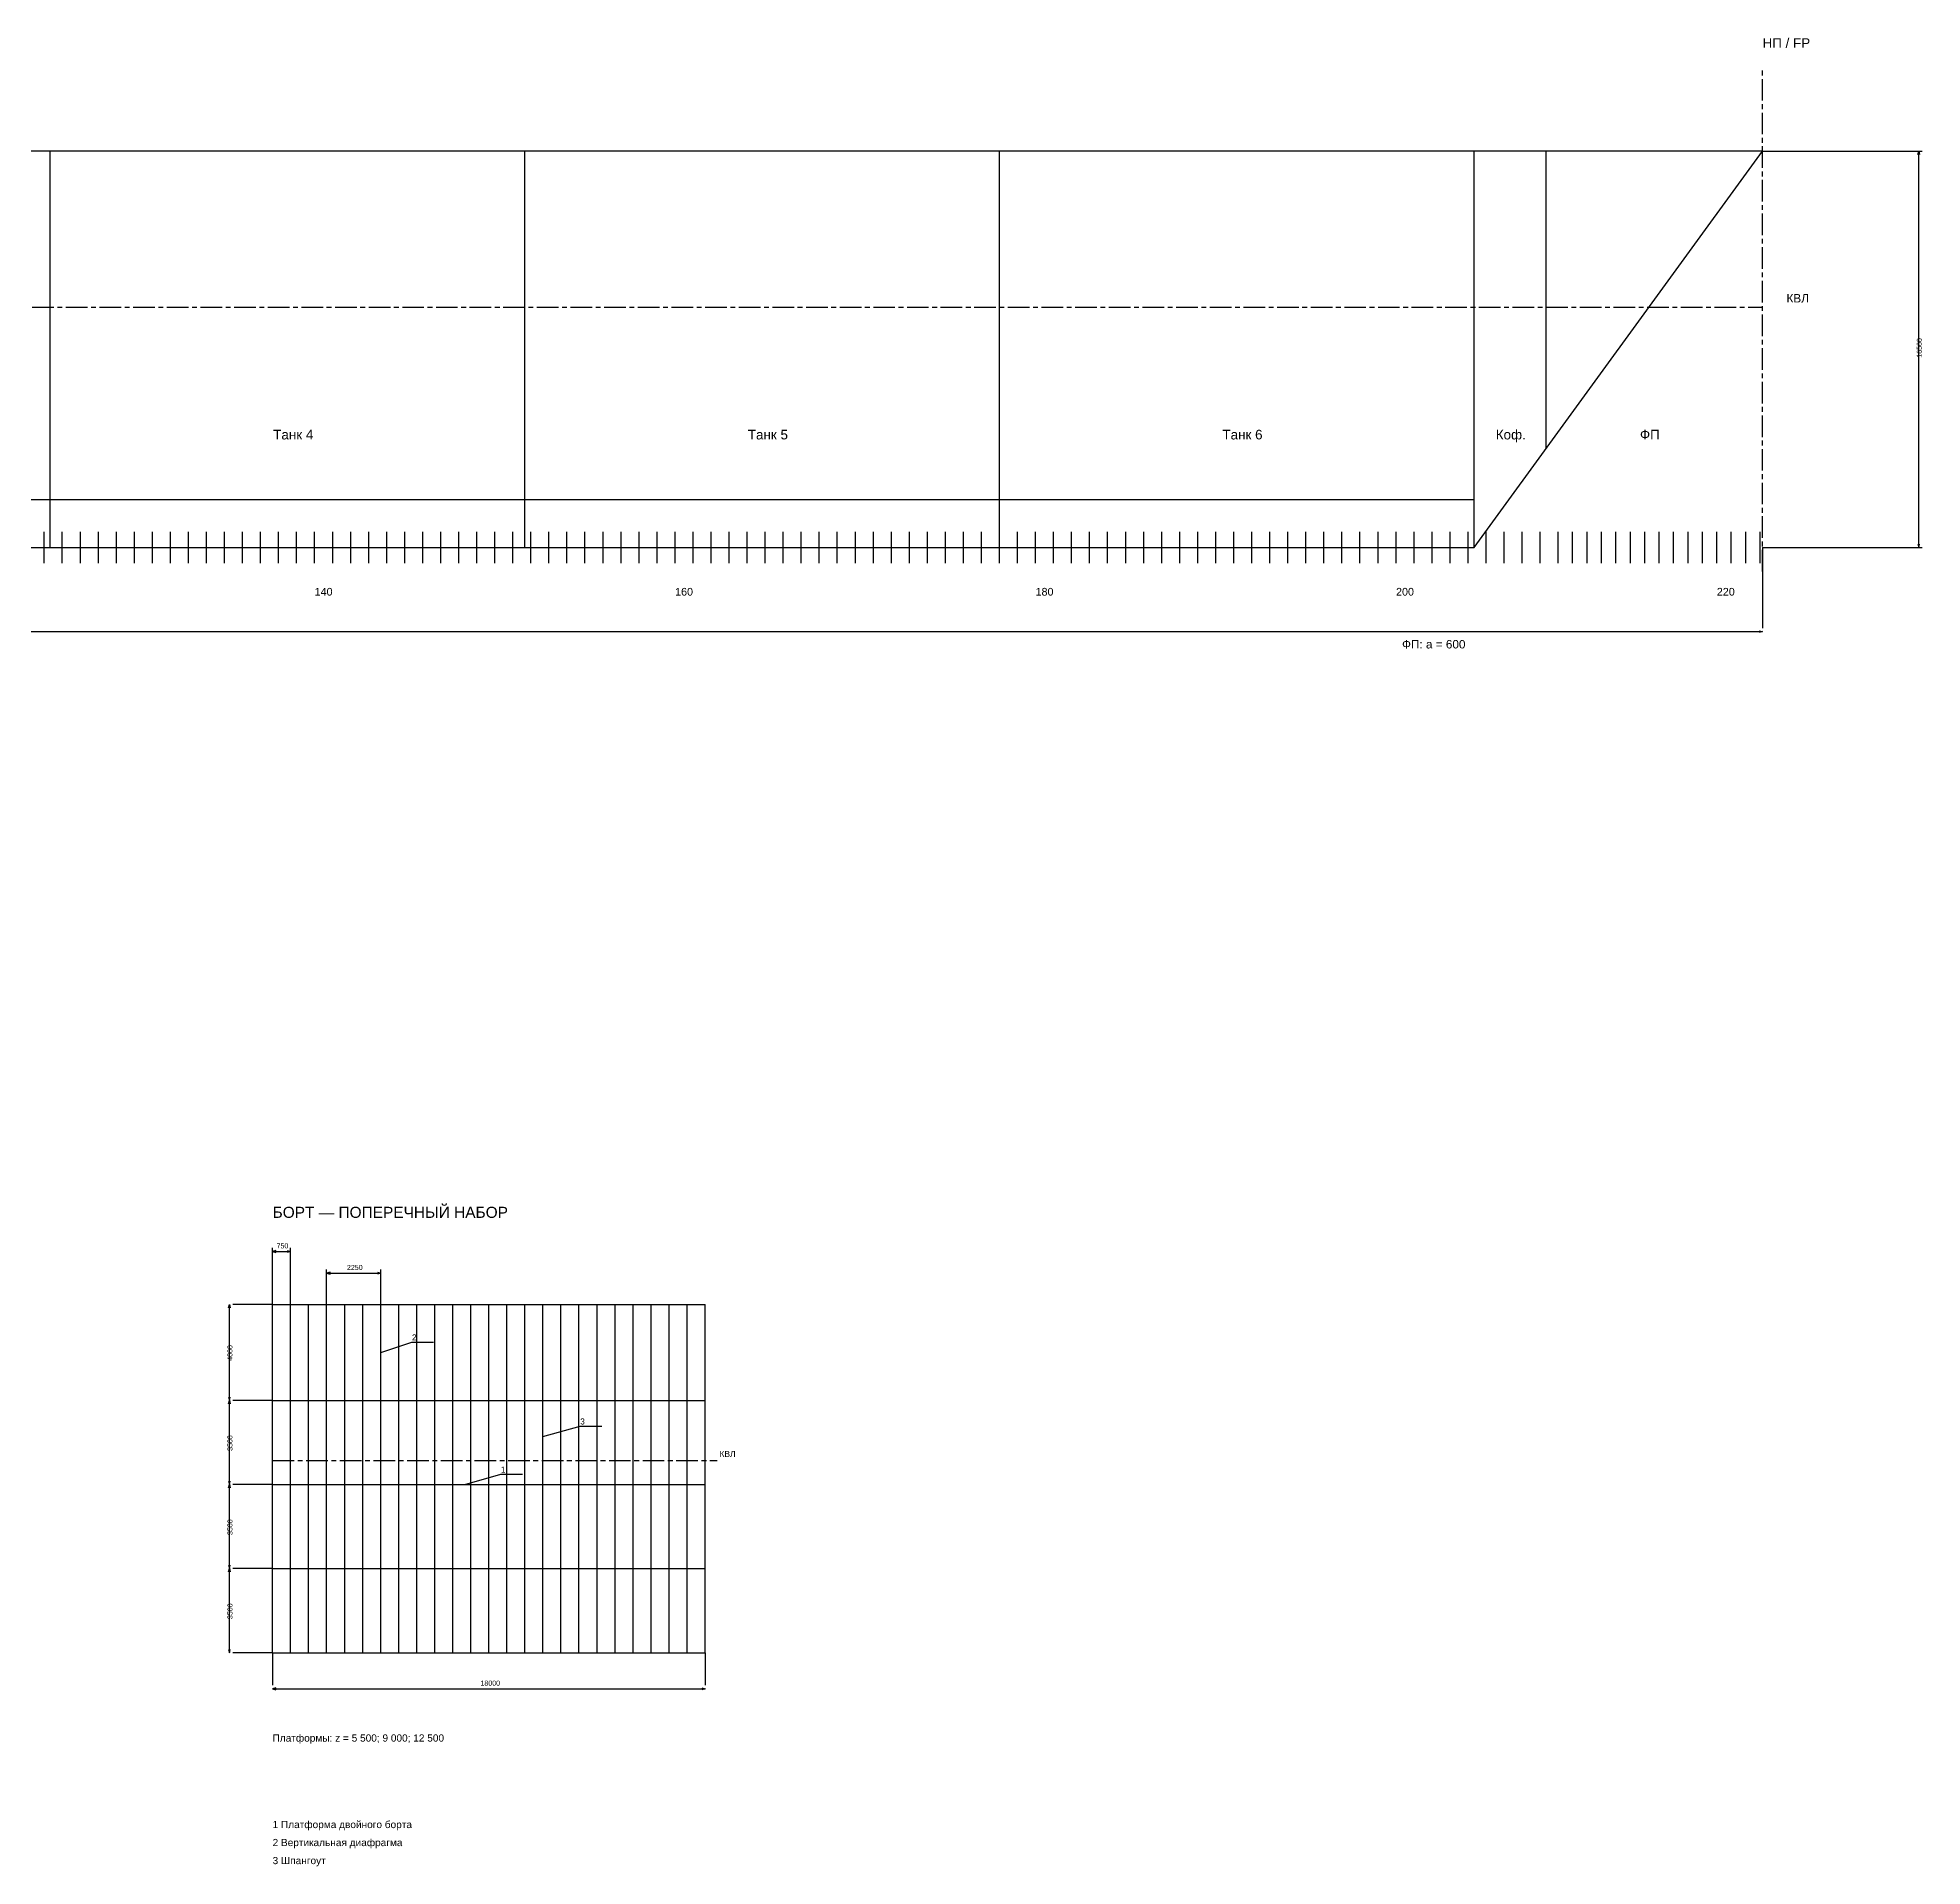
# Model space of a CAD drawing. Header units: millimetres. Extents: x -5500 to 169650, y -17240 to 192034.
# Drawn here: x 91225 to 169650, y 94110 to 170221 of the extents above; entities that cross this region are included whole.
import ezdxf

# ---------------------------------------------------------------- set-up
doc = ezdxf.new("R2010")
doc.units = ezdxf.units.MM
doc.linetypes.add('AXIS22', pattern=[1400, 900, -150, 200, -150])
for name, color, linetype in [('ARR_LONG_CENTER', 30, 'AXIS22'), ('ARR_LONG_DIM', 2, 'Continuous'), ('ARR_LONG_HULL', 4, 'Continuous'), ('ARR_LONG_MEMBER', 4, 'Continuous'), ('ARR_LONG_TEXT', 7, 'Continuous'), ('ARR_SIDE_CENTER', 30, 'AXIS22'), ('ARR_SIDE_DIM', 2, 'Continuous'), ('ARR_SIDE_HULL', 4, 'Continuous'), ('ARR_SIDE_MEMBER', 4, 'Continuous'), ('ARR_SIDE_SEAM', 7, 'Continuous'), ('ARR_SIDE_TEXT', 7, 'Continuous')]:
    doc.layers.add(name, color=color, linetype=linetype)
doc.styles.add('RU', font='arial.ttf')

msp = doc.modelspace()

# ---------------------------------------------------------------- linework, layer by layer
at = {"layer": 'ARR_LONG_CENTER'}
for p, q in [((163000, 148000), (163000, 169000)), ((0, 159000), (163000, 159000))]:
    msp.add_line(p, q, dxfattribs=at)
at = {"layer": 'ARR_LONG_DIM'}
for p, q in [((163000, 165500), (169650, 165500)), ((169500, 149000), (169500, 165500)), ((163000, 149000), (163000, 145650)), ((163000, 149000), (169650, 149000)), ((0, 145500), (163000, 145500))]:
    msp.add_line(p, q, dxfattribs=at)
for points in [[(169460, 165360), (169500, 165500), (169540, 165360)], [(169460, 149140), (169500, 149000), (169540, 149140)], [(162860, 145540), (163000, 145500), (162860, 145460)]]:
    msp.add_lwpolyline(points, dxfattribs=at)
at = {"layer": 'ARR_LONG_HULL'}
for p, q in [((91750, 149000), (91750, 165500)), ((111500, 149000), (111500, 165500)), ((131250, 149000), (131250, 165500)), ((151000, 149000), (151000, 165500)), ((154000, 153125), (154000, 165500)), ((9000, 151000), (151000, 151000))]:
    msp.add_line(p, q, dxfattribs=at)
msp.add_lwpolyline([(0, 163000), (9000, 149000), (151000, 149000), (163000, 165500), (0, 165500), (0, 163000)], dxfattribs=at)
at = {"layer": 'ARR_LONG_MEMBER'}
for p, q in [((91500, 148350), (91500, 149650)), ((92250, 148350), (92250, 149650)), ((93000, 148350), (93000, 149650)), ((93750, 148350), (93750, 149650)), ((94500, 148350), (94500, 149650)), ((95250, 148350), (95250, 149650)), ((96000, 148350), (96000, 149650)), ((96750, 148350), (96750, 149650)), ((97500, 148350), (97500, 149650)), ((98250, 148350), (98250, 149650)), ((99000, 148350), (99000, 149650)), ((99750, 148350), (99750, 149650)), ((100500, 148350), (100500, 149650)), ((101250, 148350), (101250, 149650)), ((102000, 148350), (102000, 149650)), ((102750, 148350), (102750, 149650)), ((103500, 148350), (103500, 149650)), ((104250, 148350), (104250, 149650)), ((105000, 148350), (105000, 149650)), ((105750, 148350), (105750, 149650)), ((106500, 148350), (106500, 149650)), ((107250, 148350), (107250, 149650)), ((108000, 148350), (108000, 149650)), ((108750, 148350), (108750, 149650)), ((109500, 148350), (109500, 149650)), ((110250, 148350), (110250, 149650)), ((111000, 148350), (111000, 149650)), ((111750, 148350), (111750, 149650)), ((112500, 148350), (112500, 149650)), ((113250, 148350), (113250, 149650)), ((114000, 148350), (114000, 149650)), ((114750, 148350), (114750, 149650)), ((115500, 148350), (115500, 149650)), ((116250, 148350), (116250, 149650)), ((117000, 148350), (117000, 149650)), ((117750, 148350), (117750, 149650)), ((118500, 148350), (118500, 149650)), ((119250, 148350), (119250, 149650)), ((120000, 148350), (120000, 149650)), ((120750, 148350), (120750, 149650)), ((121500, 148350), (121500, 149650)), ((122250, 148350), (122250, 149650)), ((123000, 148350), (123000, 149650)), ((123750, 148350), (123750, 149650)), ((124500, 148350), (124500, 149650)), ((125250, 148350), (125250, 149650)), ((126000, 148350), (126000, 149650)), ((126750, 148350), (126750, 149650)), ((127500, 148350), (127500, 149650)), ((128250, 148350), (128250, 149650)), ((129000, 148350), (129000, 149650)), ((129750, 148350), (129750, 149650)), ((130500, 148350), (130500, 149650)), ((131250, 148350), (131250, 149650)), ((132000, 148350), (132000, 149650)), ((132750, 148350), (132750, 149650)), ((133500, 148350), (133500, 149650)), ((134250, 148350), (134250, 149650)), ((135000, 148350), (135000, 149650)), ((135750, 148350), (135750, 149650)), ((136500, 148350), (136500, 149650)), ((137250, 148350), (137250, 149650)), ((138000, 148350), (138000, 149650)), ((138750, 148350), (138750, 149650)), ((139500, 148350), (139500, 149650)), ((140250, 148350), (140250, 149650)), ((141000, 148350), (141000, 149650)), ((141750, 148350), (141750, 149650)), ((142500, 148350), (142500, 149650)), ((143250, 148350), (143250, 149650)), ((144000, 148350), (144000, 149650)), ((144750, 148350), (144750, 149650)), ((145500, 148350), (145500, 149650)), ((146250, 148350), (146250, 149650)), ((147000, 148350), (147000, 149650)), ((147750, 148350), (147750, 149650)), ((148500, 148350), (148500, 149650)), ((149250, 148350), (149250, 149650)), ((150000, 148350), (150000, 149650)), ((150750, 148350), (150750, 149650)), ((151500, 148350), (151500, 149650)), ((152250, 148350), (152250, 149650)), ((153000, 148350), (153000, 149650)), ((153750, 148350), (153750, 149650)), ((154500, 148350), (154500, 149650)), ((155100, 148350), (155100, 149650)), ((155700, 148350), (155700, 149650)), ((156300, 148350), (156300, 149650)), ((156900, 148350), (156900, 149650)), ((157500, 148350), (157500, 149650)), ((158100, 148350), (158100, 149650)), ((158700, 148350), (158700, 149650)), ((159300, 148350), (159300, 149650)), ((159900, 148350), (159900, 149650)), ((160500, 148350), (160500, 149650)), ((161100, 148350), (161100, 149650)), ((161700, 148350), (161700, 149650)), ((162300, 148350), (162300, 149650)), ((162900, 148350), (162900, 149650))]:
    msp.add_line(p, q, dxfattribs=at)
at = {"layer": 'ARR_SIDE_CENTER'}
msp.add_line((101000, 111000), (119500, 111000), dxfattribs=at)
at = {"layer": 'ARR_SIDE_DIM'}
for p, q in [((101000, 117500), (101000, 119850)), ((101000, 119700), (101750, 119700)), ((101750, 117500), (101750, 119850)), ((103250, 117500), (103250, 118950)), ((103250, 118800), (105500, 118800)), ((105500, 117500), (105500, 118950)), ((99200, 113500), (99200, 117500)), ((101000, 117500), (99350, 117500)), ((99200, 110000), (99200, 113500)), ((101000, 113500), (99350, 113500)), ((101000, 113500), (99350, 113500)), ((99200, 106500), (99200, 110000)), ((101000, 110000), (99350, 110000)), ((101000, 110000), (99350, 110000)), ((99200, 103000), (99200, 106500)), ((101000, 106500), (99350, 106500)), ((101000, 106500), (99350, 106500)), ((101000, 103000), (99350, 103000)), ((101000, 103000), (101000, 101650)), ((119000, 103000), (119000, 101650)), ((101000, 101500), (119000, 101500))]:
    msp.add_line(p, q, dxfattribs=at)
for points in [[(101140, 119740), (101000, 119700), (101140, 119660)], [(101610, 119740), (101750, 119700), (101610, 119660)], [(103390, 118840), (103250, 118800), (103390, 118760)], [(105360, 118840), (105500, 118800), (105360, 118760)], [(99160, 117360), (99200, 117500), (99240, 117360)], [(99160, 113640), (99200, 113500), (99240, 113640)], [(99160, 113360), (99200, 113500), (99240, 113360)], [(99160, 110140), (99200, 110000), (99240, 110140)], [(99160, 109860), (99200, 110000), (99240, 109860)], [(99160, 106640), (99200, 106500), (99240, 106640)], [(99160, 106360), (99200, 106500), (99240, 106360)], [(99160, 103140), (99200, 103000), (99240, 103140)], [(101140, 101540), (101000, 101500), (101140, 101460)], [(118860, 101540), (119000, 101500), (118860, 101460)]]:
    msp.add_lwpolyline(points, dxfattribs=at)
at = {"layer": 'ARR_SIDE_HULL'}
for p, q in [((101000, 117500), (119000, 117500)), ((101000, 103000), (101000, 117500)), ((103250, 103000), (103250, 117500)), ((105500, 103000), (105500, 117500)), ((107750, 103000), (107750, 117500)), ((110000, 103000), (110000, 117500)), ((112250, 103000), (112250, 117500)), ((114500, 103000), (114500, 117500)), ((116750, 103000), (116750, 117500)), ((119000, 103000), (119000, 117500)), ((101000, 113500), (119000, 113500)), ((101000, 110000), (119000, 110000)), ((101000, 106500), (119000, 106500)), ((101000, 103000), (119000, 103000))]:
    msp.add_line(p, q, dxfattribs=at)
at = {"layer": 'ARR_SIDE_MEMBER'}
for p, q in [((101750, 103000), (101750, 117500)), ((102500, 103000), (102500, 117500)), ((104000, 103000), (104000, 117500)), ((104750, 103000), (104750, 117500)), ((106250, 103000), (106250, 117500)), ((107000, 103000), (107000, 117500)), ((108500, 103000), (108500, 117500)), ((109250, 103000), (109250, 117500)), ((110750, 103000), (110750, 117500)), ((111500, 103000), (111500, 117500)), ((113000, 103000), (113000, 117500)), ((113750, 103000), (113750, 117500)), ((115250, 103000), (115250, 117500)), ((116000, 103000), (116000, 117500)), ((117500, 103000), (117500, 117500)), ((118250, 103000), (118250, 117500))]:
    msp.add_line(p, q, dxfattribs=at)
at = {"layer": 'ARR_SIDE_SEAM'}
for points in [[(105500, 115500), (106800, 115930), (107700, 115930)], [(112250, 112000), (113800, 112430), (114700, 112430)], [(109000, 110000), (110500, 110430), (111400, 110430)]]:
    msp.add_lwpolyline(points, dxfattribs=at)

# ---------------------------------------------------------------- texts
at = {"layer": 'ARR_LONG_DIM', "style": 'RU'}
msp.add_text('16500', height=210, rotation=90, dxfattribs=at).set_placement((169630, 156900))
at = {"layer": 'ARR_LONG_TEXT', "style": 'RU'}
for s, height, p in [('НП / FP', 400, (163000, 169800)), ('КВЛ', 350, (164000, 159200)), ('Танк 4', 400, (101025, 153500)), ('Танк 5', 400, (120775, 153500)), ('Танк 6', 400, (140525, 153500)), ('Коф.', 400, (151900, 153500)), ('ФП', 400, (157900, 153500)), ('140', 320, (102750, 147000)), ('160', 320, (117750, 147000)), ('180', 320, (132750, 147000)), ('200', 320, (147750, 147000)), ('220', 320, (161100, 147000)), ('ФП: a = 600', 350, (148000, 144800))]:
    msp.add_text(s, height=height, dxfattribs=at).set_placement(p)
at = {"layer": 'ARR_SIDE_DIM', "style": 'RU'}
for s, p in [('750', (101165, 119830)), ('2250', (104095, 118930)), ('18000', (109650, 101630))]:
    msp.add_text(s, height=210, dxfattribs=at).set_placement(p)
for s, p in [('4000', (99330, 115150)), ('3500', (99330, 111400)), ('3500', (99330, 107900)), ('3500', (99330, 104400))]:
    msp.add_text(s, height=210, rotation=90, dxfattribs=at).set_placement(p)
at = {"layer": 'ARR_SIDE_TEXT', "style": 'RU'}
for s, height, p in [('БОРТ — ПОПЕРЕЧНЫЙ НАБОР', 460, (101000, 121100)), ('2', 250, (106800, 116000)), ('3', 250, (113800, 112500)), ('КВЛ', 250, (119600, 111150)), ('1', 250, (110500, 110500)), ('Платформы: z = 5 500; 9 000; 12 500', 300, (101000, 99300)), ('1 Платформа двойного борта', 300, (101000, 95700)), ('2 Вертикальная диафрагма', 300, (101000, 94950)), ('3 Шпангоут', 300, (101000, 94200))]:
    msp.add_text(s, height=height, dxfattribs=at).set_placement(p)

doc.saveas('drawing.dxf')
